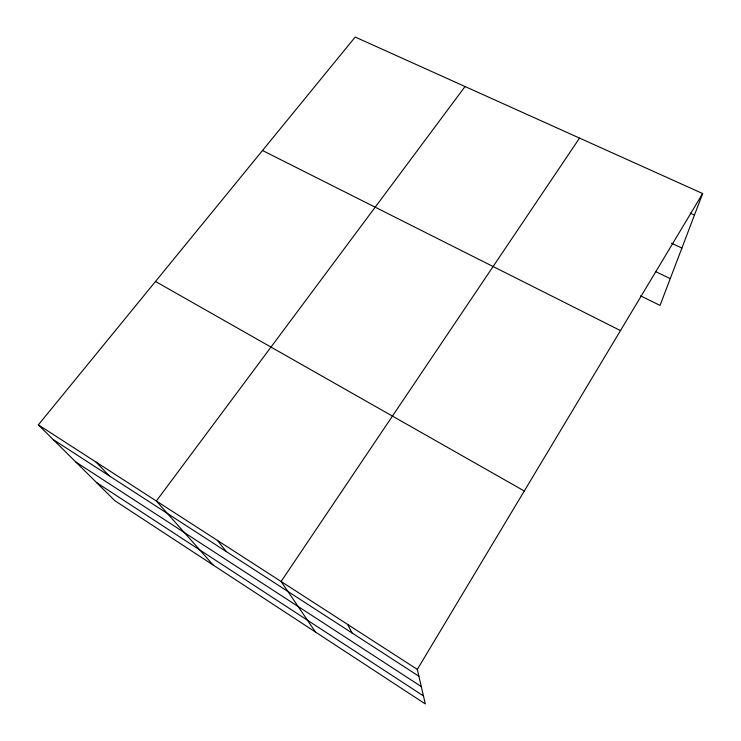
<?xml version="1.0" encoding="UTF-8"?>
<svg xmlns="http://www.w3.org/2000/svg" width="741" height="741" viewBox="0 0 741 741"><rect width="100%" height="100%" fill="white"/><g stroke="black" fill="none" stroke-linecap="round" stroke-linejoin="round"><path stroke-width="1.11" d="M702.653 193.549L417.322 669.392L425.315 703.95L114.864 500.703L38.347 424.862L355.208 37.05L702.653 193.549L660.046 305.412L640.53 295.854M579.536 138.095L281.117 581.5L315.518 632.073M465.052 86.53L156.36 501.009L213.213 565.096M690.288 213.149L694.456 215.066M671.494 243.196L681.887 248.078M655.692 271.641L670.244 278.625M262.509 150.506L620.476 330.597M155.499 281.469L524.295 491.005M38.347 424.862L417.322 669.392M53.204 439.58L418.906 676.237M75.869 462.051L421.296 686.555M96.71 482.706L423.454 695.91M96.098 462.125L109.168 475.796M217.4 540.393L226.431 551.684M347.696 624.459L351.984 632.925"/></g></svg>
